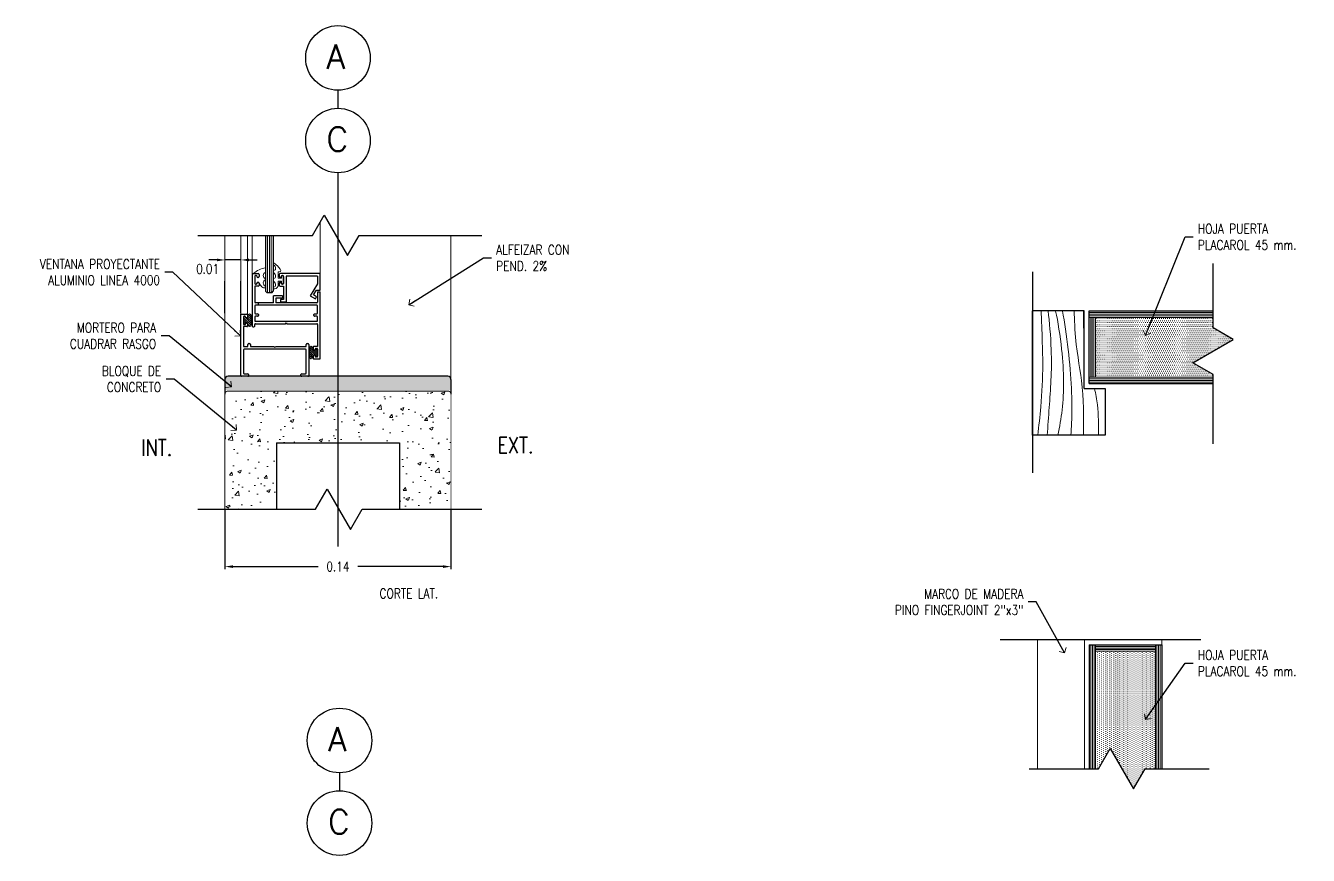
# Model space of a CAD drawing. Header units: metres. Extents: x -40 to 265, y 63 to 163.
# Drawn here: x 253.222 to 254.017, y 137.033 to 137.547 of the extents above; entities that cross this region are included whole.
import ezdxf

# ---------------------------------------------------------------- set-up
doc = ezdxf.new("R2010")
doc.units = ezdxf.units.M
doc.header["$LTSCALE"] = 5
doc.header["$MEASUREMENT"] = 0
doc.layers.get('0').update_dxf_attribs({"color": 30})
for name, color, linetype, lineweight in [('A-ANNO-TEXT', 3, 'Continuous', 18), ('A-DETL-GRPH', 4, 'Continuous', 25), ('A-DETL-MBND', 3, 'Continuous', 18), ('A-DETL-MCUT', 4, 'Continuous', 25), ('A-DETL-PATT', 8, 'Continuous', 18)]:
    doc.layers.add(name, color=color, linetype=linetype, lineweight=lineweight)
doc.styles.add('E-ROMANS', font='romans.shx', dxfattribs={"width": 0.8})
doc.dimstyles.new('E-0010_TICK_12', dxfattribs={"dimscale": 0.001, "dimtxt": 12, "dimasz": 12, "dimexe": 6, "dimexo": 4, "dimgap": 6, "dimtad": 0, "dimdec": 0, "dimlfac": 1000, "dimzin": 0, "dimdsep": 46, "dimtxsty": 'E-ROMANS', "dimblk": 'OBLIQUE', "dimcen": 6, "dimclrd": 256, "dimclre": 256, "dimclrt": 256, "dimadec": 0, "dimazin": 0, "dimtfac": 1, "dimtdec": 0, "dimtmove": 1, "dimatfit": 3, "dimldrblk": 'OPEN90', "dimfxl": 1, "dimtfill": 1, "dimtolj": 1, "dimtzin": 0, "dimlwd": -1, "dimarcsym": 0})

# ---------------------------------------------------------------- blocks, each defined once
blk = doc.blocks.new('*X40')
at = {"color": 0}
for p, q in [((134.91, 112.37), (139.77, 117.23)), ((137.71, 116.5), (139.14, 117.92)), ((137.89, 117.34), (137.89, 117.34)), ((138.55, 116.67), (138.55, 116.67)), ((139.21, 117.34), (139.21, 117.34)), ((134.91, 115.03), (136.01, 116.13)), ((134.91, 113.7), (136.61, 115.4)), ((135.23, 116.01), (135.23, 116.01)), ((135.23, 114.68), (135.23, 114.68)), ((135.23, 113.36), (135.23, 113.36)), ((135.23, 112.03), (135.23, 112.03)), ((135.26, 111.39), (139.81, 115.95)), ((135.9, 115.35), (135.9, 115.35)), ((135.9, 114.02), (135.9, 114.02)), ((135.9, 112.7), (135.9, 112.7)), ((136.56, 114.68), (136.56, 114.68)), ((136.56, 113.36), (136.56, 113.36)), ((137.22, 115.35), (137.22, 115.35)), ((137.22, 114.02), (137.22, 114.02)), ((137.22, 112.7), (137.22, 112.7)), ((137.49, 112.3), (139.81, 114.62)), ((137.71, 111.2), (139.81, 113.3)), ((137.89, 116.01), (137.89, 116.01)), ((137.89, 114.68), (137.89, 114.68)), ((137.89, 113.36), (137.89, 113.36)), ((137.89, 112.03), (137.89, 112.03)), ((137.89, 110.71), (137.89, 110.71)), ((138.03, 110.19), (139.81, 111.97)), ((138.55, 115.35), (138.55, 115.35)), ((138.55, 114.02), (138.55, 114.02)), ((138.55, 112.7), (138.55, 112.7)), ((138.55, 111.37), (138.55, 111.37)), ((138.55, 110.04), (138.55, 110.04)), ((139.12, 109.95), (139.75, 110.58)), ((139.21, 116.01), (139.21, 116.01)), ((139.21, 114.68), (139.21, 114.68)), ((139.21, 113.36), (139.21, 113.36)), ((139.21, 112.03), (139.21, 112.03)), ((139.21, 110.71), (139.21, 110.71))]:
    blk.add_line(p, q, dxfattribs=at)
blk = doc.blocks.new('_Oblique')
at = {"color": 0, "linetype": 'ByBlock', "lineweight": -2}
blk.add_line((-0.5, -0.5), (0.5, 0.5), dxfattribs=at)
blk = doc.blocks.new('_Open90')
at = {"color": 0, "linetype": 'ByBlock', "lineweight": -2}
for p, q in [((0, 0), (-1, 0)), ((-0.5, 0.5), (0, 0)), ((0, 0), (-0.5, -0.5))]:
    blk.add_line(p, q, dxfattribs=at)
blk = doc.blocks.new('QM-ARQ-DET')
at = {"layer": 'A-DETL-PATT'}
h = blk.add_hatch(dxfattribs=at)
h.set_pattern_fill('DOTS', color=256, scale=0.02, style=0)
h.set_pattern_definition([(0, (292.7002628, 70.8689437), (0.000625, 0.00125), [0, -0.00125])])
h.paths.add_polyline_path([(253.95782, 137.32896), (253.95782, 137.33068), (253.94532, 137.3379), (253.97032, 137.35233), (253.95782, 137.35955), (253.95782, 137.36596), (253.88505, 137.36596), (253.88505, 137.32896)])
h = blk.add_hatch(dxfattribs=at)
h.set_pattern_fill('AR-SAND', color=256, scale=0.001, style=0)
h.set_pattern_definition([(37.5, (292.7407707, 71.0802551), (-6.2993358e-05, 0.00192682377), [0, -0.00152, 0, -0.0017, 0, -0.001625]), (7.5, (292.7407707, 71.080255), (0.001769776705, 0.002822146065), [0, -0.00082, 0, -0.00137, 0, -0.000525]), (327.5, (292.7395407, 71.0802551), (0.00311414186, 5.659054e-06), [0, -0.0005, 0, -0.0018, 0, -0.00235]), (317.5, (292.7395407, 71.080255), (0.0030061266, 0.000877675565), [0, -0.00025, 0, -0.00118, 0, -0.00135])])
h.paths.add_polyline_path([(253.48582, 137.32753, 0.414188), (253.48382, 137.32953), (253.34782, 137.32953, 0.414243), (253.34582, 137.32753), (253.34582, 137.32084), (253.48582, 137.32084)])
h = blk.add_hatch(dxfattribs=at)
h.set_pattern_fill('AR-CONC', color=256, scale=0.003, style=0)
h.set_pattern_definition([(50, (292.74077, 71.080255), (0.0215178055, -0.001882564), [0.00225, -0.02475]), (355, (292.74077, 71.080255), (-0.00416254, 0.022565764), [0.0018, -0.0198]), (100.4514, (292.742564, 71.080098), (0.0173552815, 0.020683186), [0.001912206, -0.0210342634]), (46.1842, (292.74077, 71.086255), (0.0320172315, -0.00496557), [0.003375, -0.037125]), (96.6356, (292.74344, 71.08584), (0.028039881, 0.029223536), [0.002868309, -0.03155139]), (351.1842, (292.74077, 71.086255), (0.028039858, 0.029223558), [0.0027, -0.0297]), (21, (292.74377, 71.084755), (0.0179072116, -0.0120785667), [0.00225, -0.02475]), (326, (292.74377, 71.084755), (0.00729946, 0.0217545014), [0.0018, -0.0198]), (71.4514, (292.745263, 71.083749), (0.025206679, 0.009675915), [0.001912206, -0.0210342634]), (37.5, (292.740771, 71.080255), (0.00036479566, 0.0099868156), [0, -0.01956, 0, -0.0201, 0, -0.019875]), (7.5, (292.740771, 71.080255), (0.0078920861, 0.0118323514), [0, -0.01146, 0, -0.01911, 0, -0.007575]), (327.5, (292.734081, 71.080255), (0.0160146731, -0.00067664615), [0, -0.0075, 0, -0.0234, 0, -0.03105]), (317.5, (292.731081, 71.080255), (0.017495585, 0.0030031495), [0, -0.00975, 0, -0.01554, 0, -0.02205])])
h.paths.add_polyline_path([(253.45391, 137.28839), (253.45391, 137.24716), (253.48582, 137.24716), (253.48582, 137.3184, 0.005014), (253.48582, 137.31844), (253.48322, 137.32031), (253.34841, 137.3203), (253.34582, 137.31844, 0.00566), (253.34582, 137.31839, -0.00566), (253.34582, 137.31844), (253.34582, 137.31844), (253.34582, 137.31839, -0.000025), (253.34582, 137.31839), (253.34582, 137.24716), (253.37773, 137.24716), (253.37773, 137.28839)])
h = blk.add_hatch(dxfattribs=at)
h.set_pattern_fill('DOTS', color=256, scale=0.02, angle=-90, style=0)
h.set_pattern_definition([(270, (187.4250823, 98.3440104), (0.00125, -0.000625), [0, -0.00125])])
h.paths.add_polyline_path([(253.8851, 137.08646), (253.88682, 137.08646), (253.89404, 137.09896), (253.90847, 137.07396), (253.91569, 137.08646), (253.9221, 137.08646), (253.9221, 137.15922), (253.8851, 137.15922)])
at = {"layer": 'A-DETL-GRPH'}
for p, q in [((253.41581, 137.50663), (253.41581, 137.49551)), ((253.41581, 137.45551), (253.41581, 137.22417)), ((253.40008, 137.41675), (253.4073, 137.42925)), ((253.4073, 137.42925), (253.42173, 137.40425)), ((253.32897, 137.41675), (253.40008, 137.41675)), ((253.42173, 137.40425), (253.42895, 137.41675)), ((253.42895, 137.41675), (253.50494, 137.41675)), ((253.34082, 137.40155), (253.33582, 137.40155)), ((253.35568, 137.40155), (253.34582, 137.40155)), ((253.36068, 137.40155), (253.36568, 137.40155)), ((253.95782, 137.35955), (253.95782, 137.39934)), ((253.34582, 137.3685), (253.34582, 137.38848)), ((253.35568, 137.3685), (253.35568, 137.38848)), ((253.97032, 137.35233), (253.95782, 137.35955)), ((253.94532, 137.3379), (253.97032, 137.35233)), ((253.95782, 137.33068), (253.94532, 137.3379)), ((253.95782, 137.28773), (253.95782, 137.33068)), ((253.4019, 137.24716), (253.40911, 137.25966)), ((253.40911, 137.25966), (253.42355, 137.23466)), ((253.32897, 137.24716), (253.4019, 137.24716)), ((253.34582, 137.24666), (253.34582, 137.21015)), ((253.42355, 137.23466), (253.43076, 137.24716)), ((253.43076, 137.24716), (253.50494, 137.24716)), ((253.48582, 137.24666), (253.48582, 137.21015)), ((253.35082, 137.21165), (253.40354, 137.21165)), ((253.48082, 137.21165), (253.42811, 137.21165)), ((253.88682, 137.08646), (253.89404, 137.09896)), ((253.89404, 137.09896), (253.90847, 137.07396)), ((253.84387, 137.08646), (253.88682, 137.08646)), ((253.90847, 137.07396), (253.91569, 137.08646)), ((253.91569, 137.08646), (253.95547, 137.08646)), ((253.41677, 137.08397), (253.41677, 137.07285))]:
    blk.add_line(p, q, dxfattribs=at)
for centre in [(253.41581, 137.52663), (253.41581, 137.47551), (253.41677, 137.10397), (253.41677, 137.05285)]:
    blk.add_circle(centre, 0.02, dxfattribs=at)
for points in [[(253.34082, 137.40239), (253.34082, 137.40072), (253.34582, 137.40155)], [(253.36068, 137.40239), (253.36068, 137.40072), (253.35568, 137.40155)], [(253.35082, 137.21249), (253.35082, 137.21082), (253.34582, 137.21165)], [(253.48082, 137.21249), (253.48082, 137.21082), (253.48582, 137.21165)]]:
    blk.add_solid(points, dxfattribs=at)
at = {"layer": 'A-DETL-MBND'}
for p, q in [((253.40471, 137.42476), (253.40471, 137.39307)), ((253.34581, 137.41675), (253.34582, 137.32753)), ((253.35568, 137.368), (253.35568, 137.41675)), ((253.35988, 137.368), (253.35988, 137.41675)), ((253.36271, 137.41675), (253.36271, 137.39307)), ((253.37214, 137.41675), (253.37214, 137.38124)), ((253.37332, 137.41675), (253.37332, 137.38124)), ((253.37451, 137.41675), (253.37451, 137.38124)), ((253.48581, 137.41675), (253.48582, 137.32753)), ((253.37888, 137.39414), (253.37876, 137.39026)), ((253.38088, 137.39026), (253.37876, 137.39026)), ((253.38088, 137.38831), (253.37876, 137.38831)), ((253.37876, 137.38831), (253.37876, 137.38521)), ((253.38088, 137.39143), (253.38088, 137.39026)), ((253.38088, 137.38714), (253.38088, 137.38831)), ((253.38116, 137.39172), (253.38164, 137.39172)), ((253.38193, 137.39143), (253.38193, 137.38714)), ((253.38164, 137.38685), (253.38116, 137.38685)), ((253.3574, 137.36207), (253.3574, 137.36636)), ((253.35769, 137.36665), (253.35816, 137.36665)), ((253.35845, 137.36636), (253.35845, 137.36627)), ((253.35912, 137.3656), (253.3594, 137.3656)), ((253.36007, 137.36627), (253.36007, 137.36708)), ((253.36208, 137.36708), (253.36208, 137.36135)), ((253.88105, 137.36896), (253.95782, 137.36896)), ((253.88105, 137.36796), (253.95782, 137.36796)), ((253.88105, 137.36696), (253.95782, 137.36696)), ((253.88105, 137.36596), (253.95782, 137.36596)), ((253.88205, 137.32896), (253.88205, 137.36596)), ((253.88305, 137.32896), (253.88305, 137.36596)), ((253.88405, 137.32896), (253.88405, 137.36596)), ((253.88505, 137.32896), (253.88505, 137.36596)), ((253.35816, 137.36178), (253.35769, 137.36178)), ((253.35845, 137.36216), (253.35845, 137.36207)), ((253.3594, 137.36283), (253.35912, 137.36283)), ((253.36007, 137.36135), (253.36007, 137.36216)), ((253.39831, 137.34136), (253.39831, 137.34708)), ((253.40031, 137.34708), (253.40031, 137.34627)), ((253.40031, 137.34217), (253.40031, 137.34136)), ((253.40098, 137.3456), (253.40127, 137.3456)), ((253.40127, 137.34283), (253.40098, 137.34283)), ((253.40194, 137.34627), (253.40194, 137.34637)), ((253.40194, 137.34207), (253.40194, 137.34217)), ((253.40222, 137.34665), (253.4027, 137.34665)), ((253.4027, 137.34178), (253.40222, 137.34178)), ((253.40299, 137.34637), (253.40299, 137.34207)), ((253.88105, 137.32896), (253.95782, 137.32896)), ((253.88105, 137.32796), (253.95782, 137.32796)), ((253.88105, 137.32696), (253.95782, 137.32696)), ((253.88105, 137.32596), (253.95782, 137.32596)), ((253.8491, 137.16622), (253.8491, 137.08646)), ((253.8781, 137.16622), (253.8781, 137.08646)), ((253.9261, 137.16622), (253.9261, 137.16322)), ((253.8821, 137.16322), (253.8821, 137.08646)), ((253.8831, 137.16322), (253.8831, 137.08646)), ((253.8841, 137.16322), (253.8841, 137.08646)), ((253.8851, 137.16322), (253.8851, 137.08646)), ((253.8851, 137.16222), (253.9221, 137.16222)), ((253.8851, 137.16122), (253.9221, 137.16122)), ((253.8851, 137.16022), (253.9221, 137.16022)), ((253.8851, 137.15922), (253.9221, 137.15922)), ((253.9221, 137.16322), (253.9221, 137.08646)), ((253.9231, 137.16322), (253.9231, 137.08646)), ((253.9241, 137.16322), (253.9241, 137.08646)), ((253.9251, 137.16322), (253.9251, 137.08646))]:
    blk.add_line(p, q, dxfattribs=at)
for centre, radius, start, end in [((253.37182, 137.38528), 0.01133, 94.36371, 136.53353), ((253.37154, 137.39191), 0.00205, 106.66303, 253.33697), ((253.37154, 137.38728), 0.00205, 106.66303, 253.33697), ((253.38116, 137.39143), 0.000286, 90, 180), ((253.38164, 137.39143), 0.000286, 0, 90), ((253.37621, 137.38643), 0.00282, 260.2894, 334.59253), ((253.38116, 137.38714), 0.000286, 180, 270), ((253.38164, 137.38714), 0.000286, 270, 0), ((253.35769, 137.36636), 0.000286, 90, 180), ((253.35816, 137.36636), 0.000286, 0, 90), ((253.35912, 137.36627), 0.000668, 180, 270), ((253.3594, 137.36627), 0.000668, 270, 0), ((253.36107, 137.36708), 0.001, 0, 180), ((253.35769, 137.36207), 0.000286, 180, 270), ((253.35816, 137.36207), 0.000286, 270, 0), ((253.35912, 137.36216), 0.000668, 90, 180), ((253.3594, 137.36216), 0.000668, 0, 90), ((253.36107, 137.36135), 0.001, 180, 0), ((253.39931, 137.34708), 0.001, 0, 180), ((253.39931, 137.34136), 0.001, 180, 0), ((253.40098, 137.34627), 0.000668, 180, 270), ((253.40098, 137.34217), 0.000668, 90, 180), ((253.40127, 137.34627), 0.000668, 270, 0), ((253.40127, 137.34217), 0.000668, 0, 90), ((253.40222, 137.34637), 0.000286, 90, 180), ((253.40222, 137.34207), 0.000286, 180, 270), ((253.4027, 137.34637), 0.000286, 0, 90), ((253.4027, 137.34207), 0.000286, 270, 0)]:
    blk.add_arc(centre, radius, start, end, dxfattribs=at)
for points in [[(253.37573, 137.40002), (253.37837, 137.39784), (253.3803, 137.39434), (253.37888, 137.39414)], [(253.37573, 137.39475), (253.3771, 137.39571), (253.37644, 137.39804), (253.37573, 137.3987)], [(253.36677, 137.38749), (253.36801, 137.38565), (253.36965, 137.38428), (253.37096, 137.38428)], [(253.37573, 137.38983), (253.3771, 137.39079), (253.37644, 137.39313), (253.37573, 137.39378)], [(253.37573, 137.3845), (253.3771, 137.38547), (253.37644, 137.3878), (253.37573, 137.38846)]]:
    blk.add_spline(points, degree=3, dxfattribs=at)
for points, knots in [([(253.85141, 137.36989), (253.85194, 137.3543), (253.85278, 137.33683), (253.8516, 137.31343), (253.84993, 137.29881), (253.84921, 137.29296)], [0.00935478, 0.00935478, 0.00935478, 0.00935478, 0.03537207, 0.06182782, 0.07950836, 0.07950836, 0.07950836, 0.07950836]), ([(253.85562, 137.36989), (253.85649, 137.36338), (253.8586, 137.33894), (253.85669, 137.31551), (253.8555, 137.29871), (253.85511, 137.29296)], [0.00383701, 0.00383701, 0.00383701, 0.00383701, 0.02348313, 0.05669353, 0.07399991, 0.07399991, 0.07399991, 0.07399991]), ([(253.86033, 137.36989), (253.86177, 137.36341), (253.8655, 137.33866), (253.8657, 137.31481), (253.86279, 137.29817), (253.86174, 137.29296)], [0.00421749, 0.00421749, 0.00421749, 0.00421749, 0.02410572, 0.05883122, 0.07478085, 0.07478085, 0.07478085, 0.07478085]), ([(253.86453, 137.36989), (253.86585, 137.36326), (253.86978, 137.33573), (253.87092, 137.31212), (253.86991, 137.29545), (253.86973, 137.29296)], [0.00419916, 0.00419916, 0.00419916, 0.00419916, 0.02447643, 0.06709576, 0.07457576, 0.07457576, 0.07457576, 0.07457576]), ([(253.87179, 137.36989), (253.87188, 137.36705), (253.87256, 137.34801), (253.87761, 137.32495), (253.87772, 137.3043), (253.87759, 137.29296)], [0.01424009, 0.01424009, 0.01424009, 0.01424009, 0.022748, 0.050691, 0.0845916, 0.0845916, 0.0845916, 0.0845916]), ([(253.87754, 137.36989), (253.8775, 137.36674), (253.87758, 137.35997), (253.87797, 137.35446), (253.87805, 137.35347)], [0.00900624, 0.00900624, 0.00900624, 0.00900624, 0.0184376, 0.02059716, 0.02059716, 0.02059716, 0.02059716]), ([(253.88438, 137.32196), (253.88512, 137.31859), (253.88692, 137.30903), (253.88698, 137.29929), (253.88679, 137.29296)], [0.05068623, 0.05068623, 0.05068623, 0.05068623, 0.06100617, 0.07990675, 0.07990675, 0.07990675, 0.07990675])]:
    blk.add_open_spline(points, degree=3, knots=knots, dxfattribs=at)
at = {"layer": 'A-DETL-MCUT'}
for p, q in [((253.37096, 137.41675), (253.37096, 137.38219)), ((253.37573, 137.41675), (253.37573, 137.38219)), ((253.36271, 137.39307), (253.36271, 137.36061)), ((253.36271, 137.39307), (253.36643, 137.39307)), ((253.36423, 137.39136), (253.36423, 137.38706)), ((253.36423, 137.39136), (253.36423, 137.38706)), ((253.36519, 137.39183), (253.36471, 137.39183)), ((253.36566, 137.39126), (253.36566, 137.39136)), ((253.36643, 137.39078), (253.36614, 137.39078)), ((253.36614, 137.38763), (253.36643, 137.38763)), ((253.36691, 137.3926), (253.36691, 137.39126)), ((253.37944, 137.3926), (253.37944, 137.39126)), ((253.40471, 137.39307), (253.37992, 137.39307)), ((253.37992, 137.39078), (253.38021, 137.39078)), ((253.38021, 137.38763), (253.37992, 137.38763)), ((253.38068, 137.39126), (253.38068, 137.39136)), ((253.38116, 137.39183), (253.38164, 137.39183)), ((253.38212, 137.39136), (253.38212, 137.38706)), ((253.38212, 137.39136), (253.38212, 137.38706)), ((253.40318, 137.39155), (253.38364, 137.39155)), ((253.38364, 137.39155), (253.38364, 137.37548)), ((253.40318, 137.39155), (253.40318, 137.38684)), ((253.40471, 137.38287), (253.40471, 137.39307)), ((253.84605, 137.39409), (253.84605, 137.26977)), ((253.36423, 137.38534), (253.36423, 137.37546)), ((253.36643, 137.38534), (253.36423, 137.38534)), ((253.36471, 137.38658), (253.36519, 137.38658)), ((253.36566, 137.38706), (253.36566, 137.38716)), ((253.36691, 137.38716), (253.36691, 137.38582)), ((253.37191, 137.38124), (253.37096, 137.38219)), ((253.37477, 137.38124), (253.37191, 137.38124)), ((253.37477, 137.38124), (253.37573, 137.38219)), ((253.38149, 137.37936), (253.37584, 137.37936)), ((253.37584, 137.37499), (253.37584, 137.37936)), ((253.37944, 137.38716), (253.37944, 137.38582)), ((253.37992, 137.38534), (253.38212, 137.38534)), ((253.38068, 137.38706), (253.38068, 137.38716)), ((253.38164, 137.38658), (253.38116, 137.38658)), ((253.38149, 137.37936), (253.38149, 137.37784)), ((253.38212, 137.38534), (253.38212, 137.37701)), ((253.40318, 137.38684), (253.39868, 137.37935)), ((253.39868, 137.37935), (253.40183, 137.37746)), ((253.40076, 137.37985), (253.40258, 137.38287)), ((253.4026, 137.37874), (253.40076, 137.37985)), ((253.40258, 137.38287), (253.40471, 137.38287)), ((253.40318, 137.38183), (253.40471, 137.38183)), ((253.40318, 137.38183), (253.40318, 137.37546)), ((253.40471, 137.34027), (253.40471, 137.38183)), ((253.36423, 137.37298), (253.36423, 137.36869)), ((253.37584, 137.37499), (253.36471, 137.37499)), ((253.4027, 137.37346), (253.36471, 137.37346)), ((253.36652, 137.37346), (253.36652, 137.37499)), ((253.38149, 137.37784), (253.37737, 137.37784)), ((253.37737, 137.37784), (253.37737, 137.37499)), ((253.4027, 137.37499), (253.37737, 137.37499)), ((253.38212, 137.37701), (253.38028, 137.37701)), ((253.38028, 137.37701), (253.38028, 137.37548)), ((253.38364, 137.37548), (253.38028, 137.37548)), ((253.40183, 137.37746), (253.4026, 137.37874)), ((253.40318, 137.36869), (253.40318, 137.37298)), ((253.35568, 137.33), (253.35568, 137.368)), ((253.35568, 137.368), (253.3594, 137.368)), ((253.35721, 137.36628), (253.35721, 137.36199)), ((253.35721, 137.36628), (253.35721, 137.36199)), ((253.35816, 137.36676), (253.35769, 137.36676)), ((253.35864, 137.36619), (253.35864, 137.36628)), ((253.3594, 137.36571), (253.35912, 137.36571)), ((253.35988, 137.36753), (253.35988, 137.36619)), ((253.36423, 137.36621), (253.36423, 137.36404)), ((253.36471, 137.36821), (253.36605, 137.36821)), ((253.36605, 137.36668), (253.36471, 137.36668)), ((253.36471, 137.36356), (253.4027, 137.36356)), ((253.36652, 137.36773), (253.36652, 137.36716)), ((253.40089, 137.36716), (253.40089, 137.36773)), ((253.40136, 137.36821), (253.4027, 137.36821)), ((253.4027, 137.36668), (253.40136, 137.36668)), ((253.40318, 137.36404), (253.40318, 137.36621)), ((253.84605, 137.32496), (253.84605, 137.36996)), ((253.87805, 137.36996), (253.84605, 137.36996)), ((253.87805, 137.32196), (253.87805, 137.36996)), ((253.88105, 137.36996), (253.95782, 137.36996)), ((253.88105, 137.32496), (253.88105, 137.36996)), ((253.3594, 137.36027), (253.35721, 137.36027)), ((253.35721, 137.36027), (253.35721, 137.34833)), ((253.35769, 137.36151), (253.35816, 137.36151)), ((253.35864, 137.36199), (253.35864, 137.36208)), ((253.35912, 137.36256), (253.3594, 137.36256)), ((253.35988, 137.36208), (253.35988, 137.36075)), ((253.36318, 137.36013), (253.36376, 137.36013)), ((253.36423, 137.36061), (253.36423, 137.36156)), ((253.36471, 137.36204), (253.38323, 137.36204)), ((253.38323, 137.36204), (253.38371, 137.36251)), ((253.38371, 137.36251), (253.38418, 137.36204)), ((253.38418, 137.36204), (253.4027, 137.36204)), ((253.40318, 137.36156), (253.40318, 137.34801)), ((253.35769, 137.34785), (253.35959, 137.34785)), ((253.36007, 137.34833), (253.36007, 137.34928)), ((253.36055, 137.34976), (253.36112, 137.34976)), ((253.3616, 137.34928), (253.3616, 137.34833)), ((253.36208, 137.34785), (253.37601, 137.34785)), ((253.37634, 137.34771), (253.37668, 137.34738)), ((253.37668, 137.34738), (253.37702, 137.34771)), ((253.37736, 137.34785), (253.39568, 137.34785)), ((253.39615, 137.34833), (253.39615, 137.34928)), ((253.39663, 137.34976), (253.3972, 137.34976)), ((253.39768, 137.34928), (253.39768, 137.33)), ((253.40051, 137.34753), (253.40051, 137.34619)), ((253.40318, 137.34801), (253.40098, 137.34801)), ((253.35721, 137.34585), (253.35721, 137.33153)), ((253.39568, 137.34633), (253.35769, 137.34633)), ((253.39615, 137.33153), (253.39615, 137.34585)), ((253.40051, 137.34209), (253.40051, 137.34075)), ((253.40098, 137.34571), (253.40127, 137.34571)), ((253.40127, 137.34256), (253.40098, 137.34256)), ((253.40098, 137.34027), (253.40471, 137.34027)), ((253.40175, 137.34619), (253.40175, 137.34629)), ((253.40175, 137.34199), (253.40175, 137.34209)), ((253.40222, 137.34676), (253.4027, 137.34676)), ((253.4027, 137.34151), (253.40222, 137.34151)), ((253.40318, 137.34629), (253.40318, 137.34199)), ((253.34582, 137.32753), (253.34582, 137.31839)), ((253.48382, 137.32953), (253.34782, 137.32953)), ((253.35998, 137.32953), (253.35616, 137.32953)), ((253.35769, 137.33105), (253.35998, 137.33105)), ((253.36045, 137.33058), (253.36045, 137.33)), ((253.39291, 137.33), (253.39291, 137.33058)), ((253.39339, 137.33105), (253.39568, 137.33105)), ((253.3972, 137.32953), (253.39339, 137.32953)), ((253.48582, 137.32753), (253.48582, 137.3184)), ((253.84605, 137.29296), (253.84605, 137.32496)), ((253.88105, 137.32496), (253.95782, 137.32496)), ((253.87805, 137.32196), (253.89105, 137.32196)), ((253.89105, 137.32196), (253.89105, 137.29296)), ((253.89105, 137.29296), (253.84605, 137.29296)), ((253.37773, 137.28839), (253.45391, 137.28839)), ((253.37773, 137.28839), (253.37773, 137.24716)), ((253.45391, 137.28839), (253.45391, 137.24716)), ((253.95023, 137.16622), (253.82591, 137.16622)), ((253.8811, 137.16322), (253.9261, 137.16322)), ((253.8811, 137.16322), (253.8811, 137.08646)), ((253.9261, 137.16322), (253.9261, 137.08646))]:
    blk.add_line(p, q, dxfattribs=at)
blk.add_lwpolyline([(253.48582, 137.24716, 0.000573, 0.000573, 0), (253.48582, 137.3184, 0.000573, 0.000573, 0.414214), (253.48391, 137.32031, 0.000573, 0.000573, 0), (253.34773, 137.3203, 0.000573, 0.000573, 0.414214), (253.34582, 137.31839, 0.000573, 0.000573, 0), (253.34582, 137.24716, 0, 0, 0)], format="xyseb", dxfattribs=at)
for centre, radius, start, end in [((253.36471, 137.39136), 0.000477, 90, 180), ((253.36519, 137.39136), 0.000477, 0, 90), ((253.36614, 137.39126), 0.000477, 180, 270), ((253.36614, 137.38716), 0.000477, 90, 180), ((253.36643, 137.3926), 0.000477, 0, 90), ((253.36643, 137.39126), 0.000477, 270, 0), ((253.36643, 137.38716), 0.000477, 0, 90), ((253.37992, 137.3926), 0.000477, 90, 180), ((253.37992, 137.39126), 0.000477, 180, 270), ((253.37992, 137.38716), 0.000477, 90, 180), ((253.38021, 137.39126), 0.000477, 270, 0), ((253.38021, 137.38716), 0.000477, 0, 90), ((253.38116, 137.39136), 0.000477, 90, 180), ((253.38164, 137.39136), 0.000477, 0, 90), ((253.36471, 137.38706), 0.000477, 180, 270), ((253.36519, 137.38706), 0.000477, 270, 0), ((253.36643, 137.38582), 0.000477, 270, 0), ((253.37992, 137.38582), 0.000477, 180, 270), ((253.38116, 137.38706), 0.000477, 180, 270), ((253.38164, 137.38706), 0.000477, 270, 0), ((253.36471, 137.37546), 0.000477, 180, 270), ((253.36471, 137.37298), 0.000477, 90, 180), ((253.4027, 137.37546), 0.000477, 270, 0), ((253.4027, 137.37298), 0.000477, 0, 90), ((253.35769, 137.36628), 0.000477, 90, 180), ((253.35816, 137.36628), 0.000477, 0, 90), ((253.35912, 137.36619), 0.000477, 180, 270), ((253.3594, 137.36753), 0.000477, 0, 90), ((253.3594, 137.36619), 0.000477, 270, 0), ((253.36471, 137.36869), 0.000477, 180, 270), ((253.36471, 137.36621), 0.000477, 90, 180), ((253.36471, 137.36404), 0.000477, 180, 270), ((253.36605, 137.36773), 0.000477, 360, 90), ((253.36605, 137.36716), 0.000477, 270, 0), ((253.40136, 137.36773), 0.000477, 90, 180), ((253.40136, 137.36716), 0.000477, 180, 270), ((253.4027, 137.36869), 0.000477, 270, 0), ((253.4027, 137.36621), 0.000477, 360, 90), ((253.4027, 137.36404), 0.000477, 270, 0), ((253.35769, 137.36199), 0.000477, 180, 270), ((253.35816, 137.36199), 0.000477, 270, 0), ((253.35912, 137.36208), 0.000477, 90, 180), ((253.3594, 137.36208), 0.000477, 0, 90), ((253.3594, 137.36075), 0.000477, 270, 0), ((253.36318, 137.36061), 0.000477, 180, 270), ((253.36376, 137.36061), 0.000477, 270, 0), ((253.36471, 137.36156), 0.000477, 90, 180), ((253.4027, 137.36156), 0.000477, 0, 90), ((253.35769, 137.34833), 0.000477, 180, 270), ((253.35959, 137.34833), 0.000477, 270, 0), ((253.36055, 137.34928), 0.000477, 90, 180), ((253.36112, 137.34928), 0.000477, 0, 90), ((253.36208, 137.34833), 0.000477, 180, 270), ((253.37601, 137.34738), 0.000477, 45, 90), ((253.37736, 137.34738), 0.000477, 90, 135), ((253.39568, 137.34833), 0.000477, 270, 0), ((253.39663, 137.34928), 0.000477, 90, 180), ((253.3972, 137.34928), 0.000477, 0, 90), ((253.40098, 137.34753), 0.000477, 90, 180), ((253.35769, 137.34585), 0.000477, 90, 180), ((253.39568, 137.34585), 0.000477, 0, 90), ((253.40098, 137.34619), 0.000477, 180, 270), ((253.40098, 137.34209), 0.000477, 90, 180), ((253.40098, 137.34075), 0.000477, 180, 270), ((253.40127, 137.34619), 0.000477, 270, 0), ((253.40127, 137.34209), 0.000477, 0, 90), ((253.40222, 137.34629), 0.000477, 90, 180), ((253.40222, 137.34199), 0.000477, 180, 270), ((253.4027, 137.34629), 0.000477, 360, 90), ((253.4027, 137.34199), 0.000477, 270, 0), ((253.34782, 137.32753), 0.002, 90, 180.0058), ((253.35616, 137.33), 0.000477, 180, 270), ((253.35769, 137.33153), 0.000477, 180, 270), ((253.35998, 137.33058), 0.000477, 0, 90), ((253.35998, 137.33), 0.000477, 270, 0), ((253.39339, 137.33058), 0.000477, 90, 180), ((253.39339, 137.33), 0.000477, 180, 270), ((253.39568, 137.33153), 0.000477, 270, 0), ((253.3972, 137.33), 0.000477, 270, 0), ((253.48382, 137.32753), 0.002, 0.00494, 90)]:
    blk.add_arc(centre, radius, start, end, dxfattribs=at)
at = {"layer": 'A-DETL-MBND', "extrusion": (0, 0, -1), "xscale": 0.000954545, "yscale": 0.000954545, "zscale": -0.000954545, "rotation": 180}
blk.add_blockref('*X40', (-253.22862, 137.47298), dxfattribs=at)
at = {"layer": 'A-DETL-MBND', "extrusion": (0, 0, -1), "xscale": 0.000954545, "yscale": 0.000954545, "zscale": -0.000954545}
blk.add_blockref('*X40', (-253.53177, 137.23546), dxfattribs=at)
at = {"layer": 'A-ANNO-TEXT', "style": 'E-ROMANS'}
for s, p in [('A', (253.40869, 137.51996)), ('C', (253.40869, 137.46884)), ('A', (253.40965, 137.09729)), ('C', (253.40965, 137.04617))]:
    blk.add_text(s, height=0.015, dxfattribs=at).set_placement(p)
for s, insert, char_height, attachment_point in [('HOJA PUERTA\\PPLACAROL 45 mm.', (253.9485, 137.41584), 0.006, 4), ('ALFEIZAR CON \\PPEND. 2%', (253.51386, 137.40282), 0.006, 4), ('VENTANA PROYECTANTE\\PALUMINIO LINEA 4000', (253.30558, 137.39396), 0.006, 6), ('\\A1;0.01', (253.3351, 137.39598), 0.006, 5), ('MORTERO PARA\\PCUADRAR RASGO', (253.30321, 137.35458), 0.006, 6), ('BLOQUE DE \\PCONCRETO', (253.30637, 137.32779), 0.006, 6), ('INT.', (253.3132, 137.28531), 0.01, 6), ('EXT.', (253.53689, 137.28686), 0.01, 6), ('\\A1;0.14', (253.41582, 137.21165), 0.006, 5), ('CORTE LAT.', (253.47779, 137.19499), 0.006, 6), ('MARCO DE MADERA\\PPINO FINGERJOINT 2"x3"', (253.84035, 137.18977), 0.006, 6), ('HOJA PUERTA\\PPLACAROL 45 mm.', (253.9485, 137.15187), 0.006, 4)]:
    blk.add_mtext(s, dxfattribs=dict(at, insert=insert, char_height=char_height, attachment_point=attachment_point))
at = {"layer": 'A-DETL-GRPH', "annotation_type": 0, "has_hookline": 1}
for points, hookline_direction, text_width in [([(253.91599, 137.35476), (253.9405, 137.41584), (253.9455, 137.41584)], 0, 0.06834), ([(253.45962, 137.3738), (253.50586, 137.40282), (253.51086, 137.40282)], 0, 0.05029), ([(253.35541, 137.3545), (253.31358, 137.39396), (253.30858, 137.39396)], 1, 0.0832), ([(253.34989, 137.32299), (253.31121, 137.35458), (253.30621, 137.35458)], 1, 0.0592), ([(253.35304, 137.29621), (253.31437, 137.32779), (253.30937, 137.32779)], 1, 0.04069), ([(253.86586, 137.15818), (253.84835, 137.18977), (253.84335, 137.18977)], 1, 0.08846), ([(253.91599, 137.11702), (253.9405, 137.15187), (253.9455, 137.15187)], 0, 0.06834)]:
    blk.add_leader(points, dimstyle='E-0010_TICK_12', override={"dimscale": 1, "dimtxt": 0.06, "dimasz": 0.005, "dimexe": 0.0015, "dimexo": 0.0005, "dimgap": 0.003, "dimtad": 0, "dimtxsty": 'E-ROMANS', "dimcen": 0.5, "dimclrd": 1, "dimclre": 1, "dimclrt": 2, "dimtfac": 0.5, "dimtofl": 0}, dxfattribs=dict(at, hookline_direction=hookline_direction, text_width=text_width))

msp = doc.modelspace()

# ---------------------------------------------------------------- block references
at = {"layer": 'A-DETL-MBND'}
msp.add_blockref('QM-ARQ-DET', (0, 0), dxfattribs=at)

doc.saveas('drawing.dxf')
